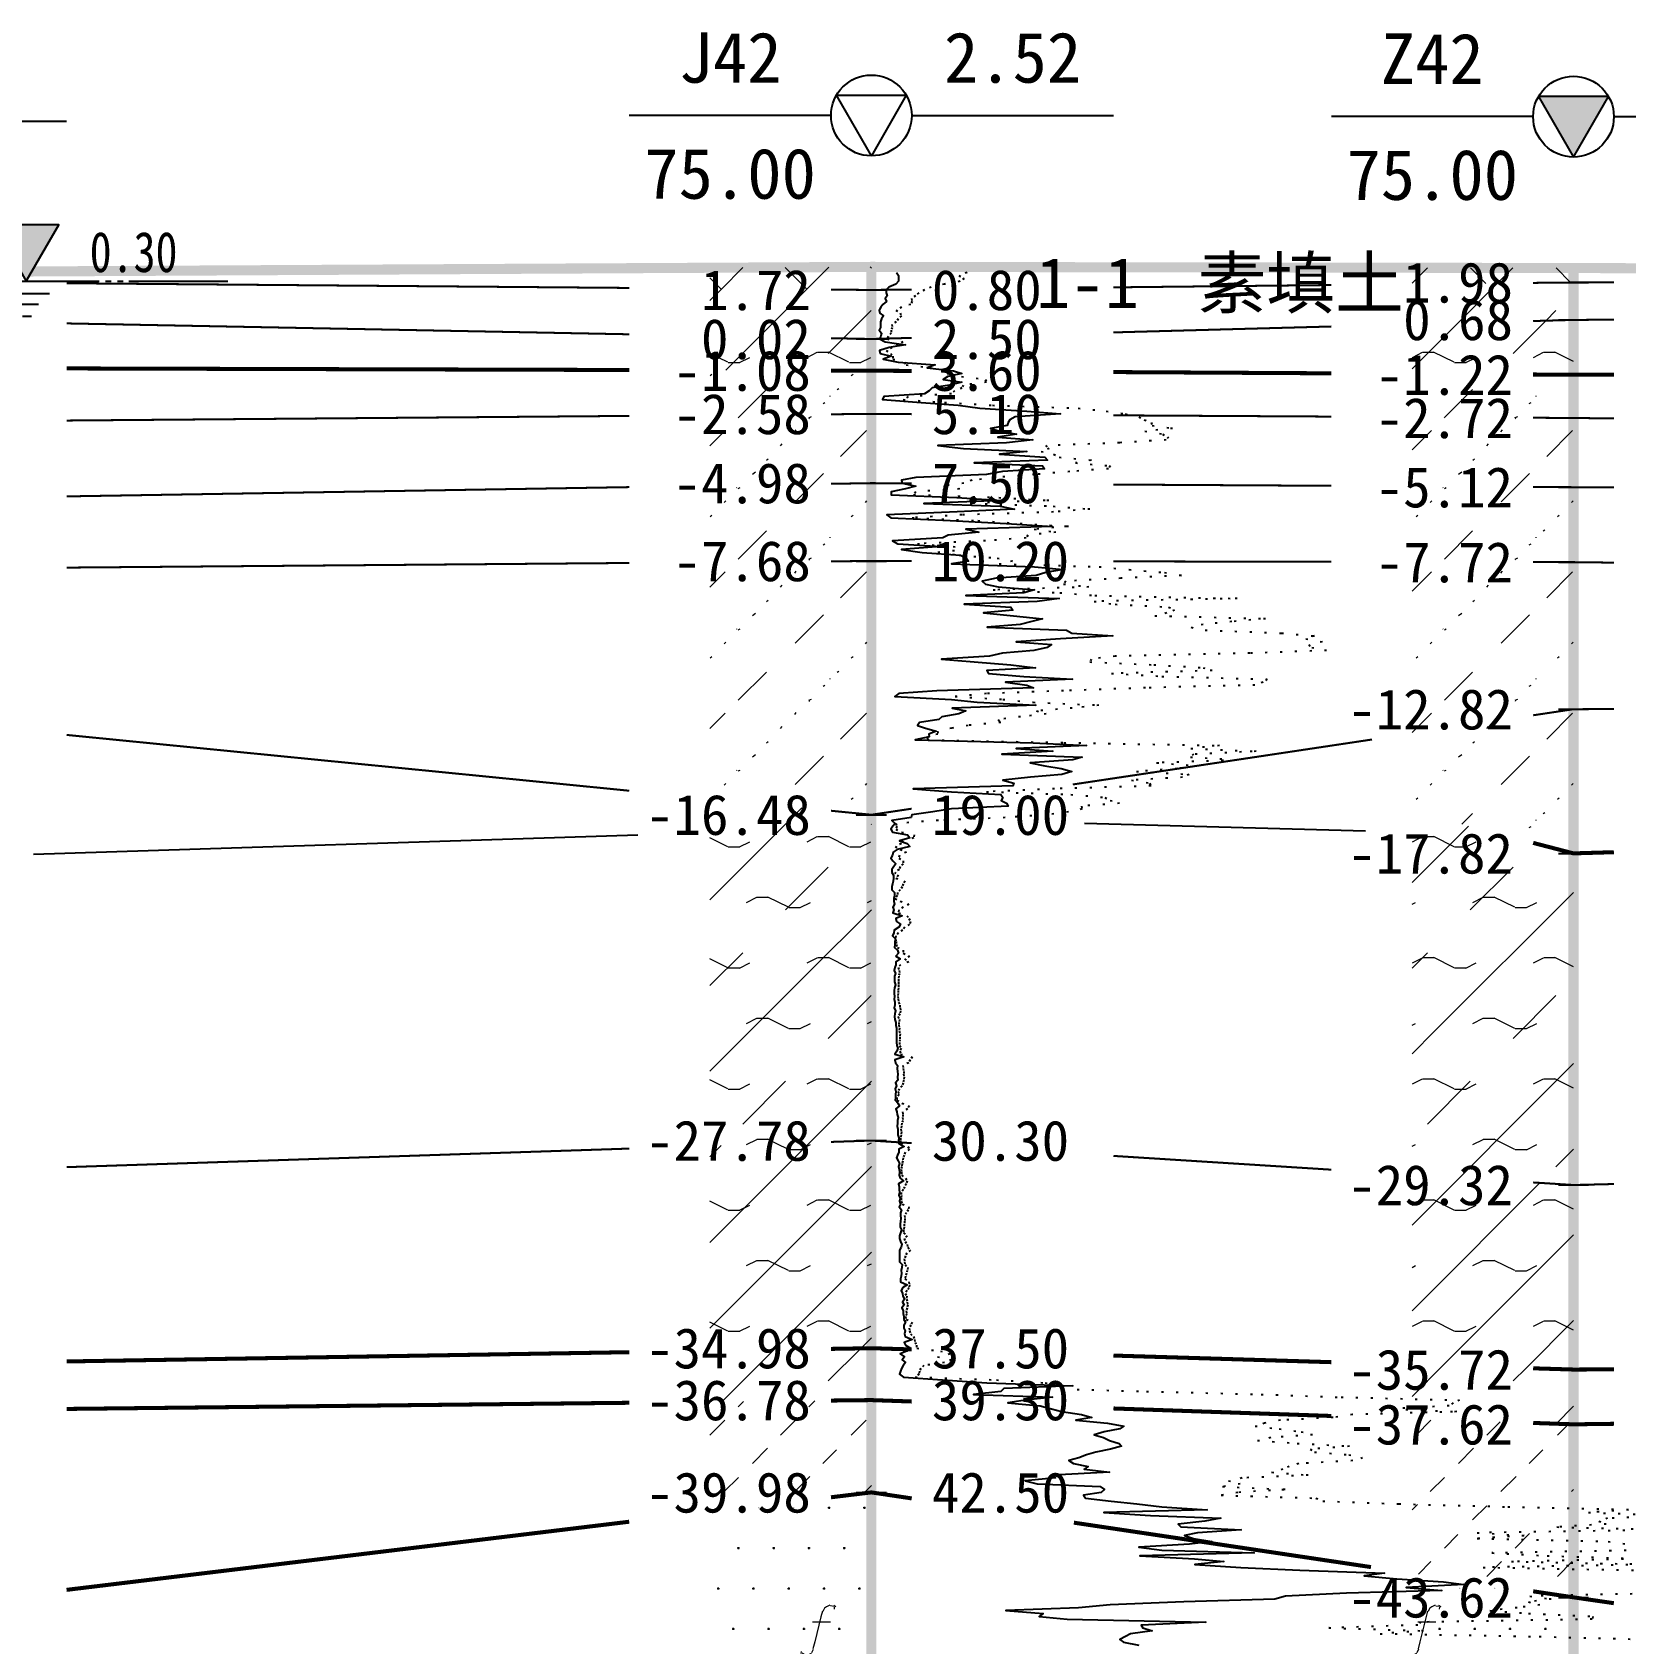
# Model space of a CAD drawing. Extents: x -37 to 3540, y -1485 to 297.
# Drawn here: x 2224.2 to 2303.1, y -147.7 to -67.9 of the extents above; entities that cross this region are included whole.
import ezdxf
from ezdxf.enums import TextEntityAlignment as Align

# ---------------------------------------------------------------- set-up
doc = ezdxf.new("R2010")
doc.units = 0
doc.linetypes.add('DOT', pattern=[6.35, 0, -6.35])
doc.layers.get('0').update_dxf_attribs({"linetype": 'CONTINUOUS'})
for name, color, linetype in [('CURVE', 200, 'CONTINUOUS'), ('HOLE', 41, 'CONTINUOUS'), ('STRATUM', 241, 'CONTINUOUS')]:
    doc.layers.add(name, color=color, linetype=linetype)
doc.layers.add('HATCH', color=7, linetype='CONTINUOUS', lineweight=13)
doc.styles.add('ST', font='')
doc.styles.get('ST').set_extended_font_data('SimSun')
pattern_1 = [(45, (2063.1513, -297), (-2.12132, 2.12132), [10, 0]), (135, (2063.1513, -297), (-2.12132, -2.12132), [10, 0])]
pattern_2 = [(45, (2063.151, -297), (-4.24264, 4.24264), [10, 0]), (45, (2064.212, -300.182), (-2.12132, 6.36396), [3, -3])]
pattern_3 = [(45, (2063.151, -297), (-4.24264, 4.24264), [10, 0]), (45, (2064.212, -300.182), (-2.12132, 6.36396), [3, -3]), (26.565, (2064.2254, -297.2536), (5.999823, 5.999812), [0.567, -12.849]), (0, (2063.6584, -297.2536), (0, 6), [0.567, -5.433]), (26.565, (2061.57, -297), (5.999823, 5.999812), [0.567, -12.849]), (0, (2062.077, -296.7464), (0, 6), [0.567, -5.433]), (153.435, (2063.6584, -297.2536), (-5.999818, -5e-06), [1.134, -12.2826]), (26.565, (2067.2254, -294.2536), (5.999823, 5.999812), [0.567, -12.849]), (0, (2066.6584, -294.2536), (0, 6), [0.567, -5.433]), (26.565, (2064.57, -294), (5.999823, 5.999812), [0.567, -12.849]), (0, (2065.077, -293.7464), (0, 6), [0.567, -5.433]), (153.435, (2066.6584, -294.2536), (-5.999818, -5e-06), [1.134, -12.2826])]
pattern_4 = [(45, (2063.1513, -297), (-7e-07, 6.99998), [1.97196, -7.92754]), (45, (2065.964, -294.171), (-7e-07, 6.99998), [1.99367, -7.90583]), (45, (2068.2187, -291.918), (-7e-07, 6.99998), [1.81361, -8.08588]), (26.565, (2063.1513, -293.5), (7, 7), [0.0965, -15.55598]), (36.8699, (2063.8513, -292.8), (7, 7), [0.19775, -34.80225]), (315, (2066.6513, -290.024), (6.99998, 1e-06), [0.03305, -9.86644]), (26.565, (2066.6513, -297), (7, 7), [0.14475, -15.50773]), (26.565, (2067.3513, -296.3), (7, 7), [0.10528, -15.5472]), (90, (2067.701, -295.95), (-7, -5e-07), [0.02877, -6.97123]), (26.565, (2068.0513, -295.6), (7, 7), [0.091, -31.21394]), (36.8699, (2068.7513, -294.9), (7, 7), [0.11069, -34.88931]), (45, (2069.4513, -294.2), (-2e-07, 6.99998), [0.10911, -9.79038]), (315, (2070.0654, -293.452), (6.99998, 1e-06), [0.03305, -9.86644]), (36.8699, (2064.5513, -292.1), (7, 7), [0.10224, -34.89776]), (53.1301, (2065.2513, -291.4), (14, 21), [0.13438, -34.86562]), (53.1301, (2065.9513, -290.7), (14, 21), [0.12625, -34.87375])]
pattern_5 = [(45, (2063.1513, -297), (-2.12132, 2.12132), [10, 0]), (26.565, (2064.2254, -297.2536), (5.999823, 5.999812), [0.567, -12.849]), (0, (2063.6584, -297.2536), (0, 6), [0.567, -5.433]), (26.565, (2061.57, -297), (5.999823, 5.999812), [0.567, -12.849]), (0, (2062.077, -296.7464), (0, 6), [0.567, -5.433]), (153.435, (2063.6584, -297.2536), (-5.999818, -5e-06), [1.134, -12.2826]), (26.565, (2067.2254, -294.2536), (5.999823, 5.999812), [0.567, -12.849]), (0, (2066.6584, -294.2536), (0, 6), [0.567, -5.433]), (26.565, (2064.57, -294), (5.999823, 5.999812), [0.567, -12.849]), (0, (2065.077, -293.7464), (0, 6), [0.567, -5.433]), (153.435, (2066.6584, -294.2536), (-5.999818, -5e-06), [1.134, -12.2826])]
pattern_6 = [(45, (2063.1513, -297), (-6e-07, 6.99998), [0.9473, -8.9522]), (45, (2064.5513, -295.6), (-6e-07, 6.99998), [0.9869, -8.9126]), (45, (2065.9513, -294.2), (-6e-07, 6.99998), [1.06018, -8.83931]), (45, (2067.3513, -292.8), (-6e-07, 6.99998), [0.94918, -8.95032]), (45, (2068.7513, -291.4), (-6e-07, 6.99998), [1.0365, -8.863]), (45, (2066.6513, -297), (-6e-07, 6.99998), [1.01335, -8.88615]), (45, (2068.0513, -295.6), (-6e-07, 6.99998), [1.07896, -12.12037]), (45, (2069.4513, -294.2), (-6e-07, 6.99998), [0.99882, -8.90067]), (45, (2063.8513, -292.8), (-4e-07, 6.99998), [1.05533, -8.84416]), (45, (2065.2513, -291.4), (-4e-07, 6.99998), [1.0365, -8.863])]
pattern_7 = [(82.875, (2062.3167, -298.206), (0.000369, 10.0001764), [0.0893, -80.5337]), (143.13, (2062.4177, -298.2818), (-29.999964, 20.000054), [0.12627, -49.87373]), (172.875, (2062.5949, -298.304), (-70.0002457, 9.9996603), [0.17857, -80.44443]), (206.565, (2062.7733, -298.2147), (-9.999705, -9.99969), [0.19954, -22.16046]), (243.435, (2062.8626, -298.0363), (9e-06, -9.999696), [0.19954, -22.16146]), (255.964, (2062.9519, -297.679), (-0.0002, -9.999501), [0.36813, -40.86287]), (255.964, (2063.262, -296.439), (-0.0002, -9.999501), [1.27838, -39.95262]), (255.964, (2063.3304, -296.165), (-0.0002, -9.999501), [0.28235, -40.94865]), (216.87, (2063.5206, -295.9108), (-9.999982, -10.000018), [0.12627, -49.87373]), (243.435, (2063.4196, -295.9865), (9e-06, -9.999696), [0.19954, -22.16146]), (206.565, (2063.699, -295.8215), (-9.999705, -9.99969), [0.19954, -22.16046]), (172.875, (2063.8763, -295.8437), (-70.0002457, 9.9996603), [0.17857, -80.44443]), (143.13, (2063.9773, -295.9194), (-29.999964, 20.000054), [0.12627, -49.87373]), (82.875, (2063.9662, -296.008), (0.000369, 10.0001764), [0.0893, -80.5337]), (0, (2062.822, -296.66), (0, 10), [0.89286, -9.10714]), (0, (2063.1763, -297), (1, 2), [0, -1.75]), (0, (2063.1513, -296.975), (1, 2), [0, -1.75]), (0, (2063.1513, -297), (1, 2), [0, -1.75]), (0, (2063.1263, -297), (1, 2), [0, -1.75]), (0, (2063.1513, -297.025), (1, 2), [0, -1.75])]

# ---------------------------------------------------------------- blocks, each defined once
blk = doc.blocks.new('H_cpt_hole')
for p, q in [((-1.732, 1), (1.732, 1)), ((0, -2), (-1.732, 1)), ((1.732, 1), (0, -2))]:
    blk.add_line(p, q)
blk.add_circle((0, 0), 2)
blk = doc.blocks.new('H_spt_hole')
blk.add_hatch(color=256).paths.add_polyline_path([(1.732, 1), (-1.732, 1), (0, -2)])
blk.add_lwpolyline([(0, -2), (1.732, 1), (-1.732, 1)], close=True)
blk.add_circle((0, 0), 2)
blk = doc.blocks.new('Gwl')
blk.add_lwpolyline([(0, 0, 0, 3.22, 0), (0, 2.789, 3.22, 3.22, 0)], format="xyseb")
blk.add_lwpolyline([(0, 0), (1.61, 2.789), (-1.61, 2.789)], close=True)
for points in [[(-2.63, 0), (3.607, 0)], [(3.926, 0), (4.212, 0)], [(4.531, 0), (4.804, 0)], [(5.089, 0), (9.985, 0)], [(-1.085, -0.609), (1.156, -0.609)], [(-0.538, -1.142), (0.607, -1.142)], [(-0.189, -1.735), (0.259, -1.735)]]:
    blk.add_lwpolyline(points)
at = {"style": 'ST', "width": 0.8}
blk.add_attdef('*GWL', (3.144, 0.453), '', height=2, dxfattribs=at)

msp = doc.modelspace()

# ---------------------------------------------------------------- hatches: boundary and pattern name
at = {"layer": 'HATCH'}
h = msp.add_hatch(dxfattribs=at)
h.set_pattern_fill('STT', color=50, style=0)
h.set_pattern_definition(pattern_1)
h.paths.add_polyline_path([(2300.554, -79.576), (2292.554, -79.563), (2292.554, -80.376), (2300.554, -80.291)])
h.paths.add_polyline_path([(2291.345, -81.78), (2298.043, -81.78), (2298.043, -78.847), (2291.345, -78.847)], flags=9)
h = msp.add_hatch(dxfattribs=at)
h.set_pattern_fill('FZNT', color=32, style=0)
h.set_pattern_definition(pattern_2)
h.paths.add_polyline_path([(2300.554, -80.291), (2292.554, -80.376), (2292.554, -82.365), (2300.554, -82.148)])
h.paths.add_polyline_path([(2291.345, -83.637), (2298.043, -83.637), (2298.043, -80.704), (2291.345, -80.704)], flags=9)
h.paths.add_polyline_path([(2291.345, -81.78), (2298.043, -81.78), (2298.043, -78.847), (2291.345, -78.847)], flags=9)
h = msp.add_hatch(dxfattribs=at)
h.set_pattern_fill('FZNT', color=32, style=0)
h.set_pattern_definition(pattern_2)
h.paths.add_polyline_path([(2265.754, -80.662), (2257.754, -80.596), (2257.754, -82.936), (2265.754, -83.091)])
h.paths.add_polyline_path([(2256.544, -84.58), (2263.243, -84.58), (2263.243, -81.647), (2256.544, -81.647)], flags=9)
h.paths.add_polyline_path([(2256.547, -82.148), (2263.24, -82.148), (2263.24, -79.232), (2256.547, -79.232)], flags=9)
h = msp.add_hatch(dxfattribs=at)
h.set_pattern_fill('STT', color=50, style=0)
h.set_pattern_definition(pattern_1)
h.paths.add_polyline_path([(2265.754, -79.519), (2257.754, -79.563), (2257.754, -80.596), (2265.754, -80.662)])
h.paths.add_polyline_path([(2256.547, -82.148), (2263.24, -82.148), (2263.24, -79.232), (2256.547, -79.232)], flags=9)
h = msp.add_hatch(dxfattribs=at)
h.set_pattern_fill('YNFNT', color=251, style=0)
h.set_pattern_definition(pattern_3)
h.paths.add_polyline_path([(2300.554, -82.148), (2292.554, -82.365), (2292.554, -84.816), (2300.554, -84.862)])
h.paths.add_polyline_path([(2289.917, -86.348), (2298.04, -86.348), (2298.04, -83.432), (2289.917, -83.432)], flags=9)
h.paths.add_polyline_path([(2291.345, -83.637), (2298.043, -83.637), (2298.043, -80.704), (2291.345, -80.704)], flags=9)
h = msp.add_hatch(dxfattribs=at)
h.set_pattern_fill('YNFNT', color=251, style=0)
h.set_pattern_definition(pattern_3)
h.paths.add_polyline_path([(2265.754, -83.091), (2257.754, -82.936), (2257.754, -84.64), (2265.754, -84.662)])
h.paths.add_polyline_path([(2255.114, -86.151), (2263.243, -86.151), (2263.243, -83.218), (2255.114, -83.218)], flags=9)
h.paths.add_polyline_path([(2256.544, -84.58), (2263.243, -84.58), (2263.243, -81.647), (2256.544, -81.647)], flags=9)
h = msp.add_hatch(dxfattribs=at)
h.set_pattern_fill('SZFT', color=52, style=0)
h.set_pattern_definition(pattern_4)
h.paths.add_polyline_path([(2265.754, -84.662), (2257.754, -84.64), (2257.754, -86.871), (2265.754, -86.805)])
h.paths.add_polyline_path([(2255.114, -88.294), (2263.243, -88.294), (2263.243, -85.361), (2255.114, -85.361)], flags=9)
h.paths.add_polyline_path([(2255.114, -86.151), (2263.243, -86.151), (2263.243, -83.218), (2255.114, -83.218)], flags=9)
h = msp.add_hatch(dxfattribs=at)
h.set_pattern_fill('SZFT', color=52, style=0)
h.set_pattern_definition(pattern_4)
h.paths.add_polyline_path([(2300.554, -84.862), (2292.554, -84.816), (2292.554, -86.959), (2300.554, -87.005)])
h.paths.add_polyline_path([(2289.92, -88.488), (2298.037, -88.488), (2298.037, -85.589), (2289.92, -85.589)], flags=9)
h.paths.add_polyline_path([(2289.917, -86.348), (2298.04, -86.348), (2298.04, -83.432), (2289.917, -83.432)], flags=9)
h = msp.add_hatch(dxfattribs=at)
h.set_pattern_fill('SZFT', color=52, style=0)
h.set_pattern_definition(pattern_4)
h.paths.add_polyline_path([(2265.754, -86.805), (2257.754, -86.871), (2257.754, -90.365), (2265.754, -90.234)])
h.paths.add_polyline_path([(2255.114, -91.722), (2263.243, -91.722), (2263.243, -88.789), (2255.114, -88.789)], flags=9)
h.paths.add_polyline_path([(2255.114, -88.294), (2263.243, -88.294), (2263.243, -85.361), (2255.114, -85.361)], flags=9)
h = msp.add_hatch(dxfattribs=at)
h.set_pattern_fill('SZFT', color=52, style=0)
h.set_pattern_definition(pattern_4)
h.paths.add_polyline_path([(2300.554, -87.005), (2292.554, -86.959), (2292.554, -90.388), (2300.554, -90.434)])
h.paths.add_polyline_path([(2289.917, -91.92), (2298.04, -91.92), (2298.04, -89.003), (2289.917, -89.003)], flags=9)
h.paths.add_polyline_path([(2289.92, -88.488), (2298.037, -88.488), (2298.037, -85.589), (2289.92, -85.589)], flags=9)
h = msp.add_hatch(dxfattribs=at)
h.set_pattern_fill('SZFT', color=52, style=0)
h.set_pattern_definition(pattern_4)
h.paths.add_polyline_path([(2265.754, -90.234), (2257.754, -90.365), (2257.754, -94.156), (2265.754, -94.091)])
h.paths.add_polyline_path([(2255.114, -95.58), (2263.243, -95.58), (2263.243, -92.647), (2255.114, -92.647)], flags=9)
h.paths.add_polyline_path([(2255.114, -91.722), (2263.243, -91.722), (2263.243, -88.789), (2255.114, -88.789)], flags=9)
h = msp.add_hatch(dxfattribs=at)
h.set_pattern_fill('SZFT', color=52, style=0)
h.set_pattern_definition(pattern_4)
h.paths.add_polyline_path([(2300.554, -90.434), (2292.554, -90.388), (2292.554, -94.135), (2300.554, -94.148)])
h.paths.add_polyline_path([(2289.92, -95.631), (2298.037, -95.631), (2298.037, -92.732), (2289.92, -92.732)], flags=9)
h.paths.add_polyline_path([(2289.917, -91.92), (2298.04, -91.92), (2298.04, -89.003), (2289.917, -89.003)], flags=9)
h = msp.add_hatch(dxfattribs=at)
h.set_pattern_fill('SZFT', color=52, style=0)
h.set_pattern_definition(pattern_4)
h.paths.add_polyline_path([(2265.754, -94.091), (2257.754, -94.156), (2257.754, -105.869), (2265.754, -106.662)])
h.paths.add_polyline_path([(2253.684, -108.151), (2263.243, -108.151), (2263.243, -105.218), (2253.684, -105.218)], flags=9)
h.paths.add_polyline_path([(2255.114, -95.58), (2263.243, -95.58), (2263.243, -92.647), (2255.114, -92.647)], flags=9)
h = msp.add_hatch(dxfattribs=at)
h.set_pattern_fill('SZFT', color=52, style=0)
h.set_pattern_definition(pattern_4)
h.paths.add_polyline_path([(2300.554, -94.148), (2292.554, -94.135), (2292.554, -102.636), (2300.554, -101.434)])
h.paths.add_polyline_path([(2288.484, -102.922), (2298.043, -102.922), (2298.043, -99.989), (2288.484, -99.989)], flags=9)
h.paths.add_polyline_path([(2289.92, -95.631), (2298.037, -95.631), (2298.037, -92.732), (2289.92, -92.732)], flags=9)
h = msp.add_hatch(dxfattribs=at)
h.set_pattern_fill('SZFT', color=52, style=0)
h.set_pattern_definition(pattern_4)
h.paths.add_polyline_path([(2300.554, -101.434), (2292.554, -102.636), (2292.554, -106.494), (2300.554, -108.576)])
h.paths.add_polyline_path([(2288.484, -110.065), (2298.043, -110.065), (2298.043, -107.132), (2288.484, -107.132)], flags=9)
h.paths.add_polyline_path([(2288.484, -102.922), (2298.043, -102.922), (2298.043, -99.989), (2288.484, -99.989)], flags=9)
h = msp.add_hatch(dxfattribs=at)
h.set_pattern_fill('YNFNT', color=251, style=0)
h.set_pattern_definition(pattern_3)
h.paths.add_polyline_path([(2265.754, -106.662), (2257.754, -105.869), (2257.754, -123.069), (2265.754, -122.805)])
h.paths.add_polyline_path([(2253.684, -124.294), (2263.243, -124.294), (2263.243, -121.361), (2253.684, -121.361)], flags=9)
h.paths.add_polyline_path([(2253.684, -108.151), (2263.243, -108.151), (2263.243, -105.218), (2253.684, -105.218)], flags=9)
h = msp.add_hatch(dxfattribs=at)
h.set_pattern_fill('YNFNT', color=251, style=0)
h.set_pattern_definition(pattern_3)
h.paths.add_polyline_path([(2300.554, -108.576), (2292.554, -106.494), (2292.554, -124.499), (2300.554, -125.005)])
h.paths.add_polyline_path([(2288.484, -126.494), (2298.043, -126.494), (2298.043, -123.561), (2288.484, -123.561)], flags=9)
h.paths.add_polyline_path([(2288.484, -110.065), (2298.043, -110.065), (2298.043, -107.132), (2288.484, -107.132)], flags=9)
h = msp.add_hatch(dxfattribs=at)
h.set_pattern_fill('YNNT', color=251, style=0)
h.set_pattern_definition(pattern_5)
h.paths.add_polyline_path([(2265.754, -122.805), (2257.754, -123.069), (2257.754, -133.222), (2265.754, -133.091)])
h.paths.add_polyline_path([(2253.684, -134.58), (2263.243, -134.58), (2263.243, -131.647), (2253.684, -131.647)], flags=9)
h.paths.add_polyline_path([(2253.684, -124.294), (2263.243, -124.294), (2263.243, -121.361), (2253.684, -121.361)], flags=9)
h = msp.add_hatch(dxfattribs=at)
h.set_pattern_fill('YNNT', color=251, style=0)
h.set_pattern_definition(pattern_5)
h.paths.add_polyline_path([(2300.554, -125.005), (2292.554, -124.499), (2292.554, -133.905), (2300.554, -134.148)])
h.paths.add_polyline_path([(2288.484, -135.637), (2298.043, -135.637), (2298.043, -132.704), (2288.484, -132.704)], flags=9)
h.paths.add_polyline_path([(2288.484, -126.494), (2298.043, -126.494), (2298.043, -123.561), (2288.484, -123.561)], flags=9)
h = msp.add_hatch(dxfattribs=at)
h.set_pattern_fill('FZNT', color=32, style=0)
h.set_pattern_definition(pattern_2)
h.paths.add_polyline_path([(2265.754, -133.091), (2257.754, -133.222), (2257.754, -135.75), (2265.754, -135.662)])
h.paths.add_polyline_path([(2253.684, -137.151), (2263.243, -137.151), (2263.243, -134.218), (2253.684, -134.218)], flags=9)
h.paths.add_polyline_path([(2253.684, -134.58), (2263.243, -134.58), (2263.243, -131.647), (2253.684, -131.647)], flags=9)
h = msp.add_hatch(dxfattribs=at)
h.set_pattern_fill('FZNT', color=32, style=0)
h.set_pattern_definition(pattern_2)
h.paths.add_polyline_path([(2300.554, -134.148), (2292.554, -133.905), (2292.554, -136.586), (2300.554, -136.862)])
h.paths.add_polyline_path([(2288.484, -138.351), (2298.043, -138.351), (2298.043, -135.418), (2288.484, -135.418)], flags=9)
h.paths.add_polyline_path([(2288.484, -135.637), (2298.043, -135.637), (2298.043, -132.704), (2288.484, -132.704)], flags=9)
h = msp.add_hatch(dxfattribs=at)
h.set_pattern_fill('NZFT', color=52, style=0)
h.set_pattern_definition(pattern_6)
h.paths.add_polyline_path([(2265.754, -135.662), (2257.754, -135.75), (2257.754, -141.202), (2265.754, -140.234)])
h.paths.add_polyline_path([(2253.684, -141.722), (2263.243, -141.722), (2263.243, -138.789), (2253.684, -138.789)], flags=9)
h.paths.add_polyline_path([(2253.684, -137.151), (2263.243, -137.151), (2263.243, -134.218), (2253.684, -134.218)], flags=9)
h = msp.add_hatch(dxfattribs=at)
h.set_pattern_fill('NZFT', color=52, style=0)
h.set_pattern_definition(pattern_6)
h.paths.add_polyline_path([(2300.554, -136.862), (2292.554, -136.586), (2292.554, -144.238), (2300.554, -145.434)])
h.paths.add_polyline_path([(2288.484, -146.922), (2298.043, -146.922), (2298.043, -143.989), (2288.484, -143.989)], flags=9)
h.paths.add_polyline_path([(2288.484, -138.351), (2298.043, -138.351), (2298.043, -135.418), (2288.484, -135.418)], flags=9)
h = msp.add_hatch(dxfattribs=at)
h.set_pattern_fill('FS', color=142, style=0)
h.set_pattern_definition(pattern_7)
h.paths.add_polyline_path([(2265.754, -140.234), (2257.754, -141.202), (2257.754, -161.552), (2265.754, -161.662)])
h.paths.add_polyline_path([(2253.684, -163.151), (2263.243, -163.151), (2263.243, -160.218), (2253.684, -160.218)], flags=9)
h.paths.add_polyline_path([(2253.684, -141.722), (2263.243, -141.722), (2263.243, -138.789), (2253.684, -138.789)], flags=9)
h = msp.add_hatch(dxfattribs=at)
h.set_pattern_fill('FS', color=142, style=0)
h.set_pattern_definition(pattern_7)
h.paths.add_polyline_path([(2300.554, -145.434), (2292.554, -144.238), (2292.554, -160.716), (2300.554, -160.434)])
h.paths.add_polyline_path([(2288.487, -161.92), (2298.04, -161.92), (2298.04, -159.003), (2288.487, -159.003)], flags=9)
h.paths.add_polyline_path([(2288.484, -146.922), (2298.043, -146.922), (2298.043, -143.989), (2288.484, -143.989)], flags=9)

# ---------------------------------------------------------------- linework, layer by layer
at = {"layer": 'CURVE', "color": 30, "linetype": 'Continuous'}
msp.add_lwpolyline([(2267.004, -79.805), (2267.094, -79.948), (2267.104, -80.091), (2267.094, -80.234), (2266.964, -80.376), (2266.614, -80.519), (2266.494, -80.662), (2266.484, -80.805), (2266.544, -80.948), (2266.444, -81.091), (2266.504, -81.234), (2266.324, -81.376), (2266.224, -81.519), (2266.144, -81.662), (2266.174, -81.805), (2266.364, -81.948), (2266.254, -82.091), (2266.204, -82.234), (2266.204, -82.376), (2266.204, -82.519), (2266.144, -82.662), (2266.254, -82.805), (2266.224, -82.948), (2266.164, -83.091), (2266.434, -83.234), (2267.454, -83.376), (2266.634, -83.519), (2266.164, -83.662), (2266.184, -83.805), (2266.734, -83.948), (2266.334, -84.091), (2267.084, -84.234), (2268.924, -84.376), (2268.524, -84.519), (2269.824, -84.662), (2270.244, -84.805), (2269.544, -84.948), (2269.314, -85.091), (2270.244, -85.234), (2269.634, -85.376), (2268.774, -85.519), (2268.614, -85.662), (2268.394, -85.805), (2266.374, -85.948), (2266.304, -86.091), (2268.224, -86.234), (2270.064, -86.376), (2271.124, -86.519), (2273.464, -86.662), (2275.124, -86.805), (2272.874, -86.948), (2272.614, -87.091), (2272.534, -87.234), (2272.484, -87.376), (2271.654, -87.519), (2272.144, -87.662), (2272.954, -87.805), (2272.024, -87.948), (2273.754, -88.091), (2272.454, -88.234), (2269.044, -88.376), (2270.324, -88.519), (2273.464, -88.662), (2272.104, -88.805), (2274.344, -88.948), (2274.484, -89.091), (2270.844, -89.234), (2274.234, -89.376), (2274.334, -89.519), (2272.254, -89.662), (2271.464, -89.805), (2267.954, -89.948), (2267.254, -90.091), (2267.284, -90.234), (2267.964, -90.376), (2267.444, -90.519), (2266.734, -90.662), (2266.744, -90.805), (2269.994, -90.948), (2272.194, -91.091), (2268.354, -91.234), (2272.144, -91.376), (2272.854, -91.519), (2270.004, -91.662), (2266.524, -91.805), (2266.714, -91.948), (2269.654, -92.091), (2272.454, -92.234), (2274.734, -92.376), (2270.434, -92.519), (2271.084, -92.662), (2269.564, -92.805), (2269.294, -92.948), (2266.804, -93.091), (2267.064, -93.234), (2269.204, -93.376), (2267.254, -93.519), (2268.274, -93.662), (2270.164, -93.805), (2270.474, -93.948), (2270.564, -94.091), (2269.734, -94.234), (2273.834, -94.376), (2275.254, -94.519), (2274.394, -94.662), (2273.924, -94.805), (2271.934, -94.948), (2271.244, -95.091), (2271.414, -95.234), (2272.044, -95.376), (2273.834, -95.519), (2273.314, -95.662), (2270.434, -95.805), (2275.064, -95.948), (2273.974, -96.091), (2270.354, -96.234), (2272.674, -96.376), (2272.774, -96.519), (2271.314, -96.662), (2272.794, -96.805), (2274.234, -96.948), (2273.704, -97.091), (2273.134, -97.234), (2271.494, -97.376), (2275.434, -97.519), (2275.694, -97.662), (2277.724, -97.805), (2275.124, -97.948), (2272.924, -98.091), (2274.684, -98.234), (2274.474, -98.376), (2273.814, -98.519), (2272.254, -98.662), (2271.604, -98.805), (2269.234, -98.948), (2270.844, -99.091), (2272.664, -99.234), (2273.884, -99.376), (2271.474, -99.519), (2271.554, -99.662), (2273.304, -99.805), (2275.724, -99.948), (2272.404, -100.091), (2273.464, -100.234), (2273.784, -100.376), (2268.994, -100.519), (2267.114, -100.662), (2266.924, -100.805), (2269.734, -100.948), (2270.994, -101.091), (2273.904, -101.234), (2269.764, -101.376), (2270.444, -101.519), (2270.094, -101.662), (2269.254, -101.805), (2269.094, -101.948), (2268.134, -102.091), (2268.034, -102.234), (2268.434, -102.376), (2268.974, -102.519), (2268.604, -102.662), (2268.614, -102.805), (2267.924, -102.948), (2273.774, -103.091), (2276.424, -103.234), (2272.934, -103.376), (2274.744, -103.519), (2272.214, -103.662), (2276.194, -103.805), (2275.734, -103.948), (2273.624, -104.091), (2274.344, -104.234), (2275.154, -104.376), (2275.684, -104.519), (2275.194, -104.662), (2273.634, -104.805), (2272.274, -104.948), (2272.814, -105.091), (2272.764, -105.234), (2267.834, -105.376), (2269.724, -105.519), (2272.174, -105.662), (2272.264, -105.805), (2272.184, -105.948), (2272.454, -106.091), (2272.534, -106.234), (2269.734, -106.376), (2268.804, -106.519), (2267.764, -106.662), (2267.734, -106.805), (2266.764, -106.948), (2266.934, -107.091), (2266.814, -107.234), (2266.724, -107.376), (2266.804, -107.519), (2267.544, -107.662), (2267.664, -107.805), (2267.144, -107.948), (2267.524, -108.091), (2267.654, -108.234), (2267.034, -108.376), (2266.834, -108.519), (2266.804, -108.662), (2266.724, -108.805), (2266.814, -108.948), (2266.964, -109.091), (2266.864, -109.234), (2266.764, -109.376), (2266.774, -109.519), (2266.854, -109.662), (2266.854, -109.805), (2266.834, -109.948), (2266.804, -110.091), (2266.774, -110.234), (2266.774, -110.376), (2266.904, -110.519), (2266.904, -110.662), (2266.864, -110.805), (2266.864, -110.948), (2266.894, -111.091), (2266.814, -111.234), (2266.874, -111.376), (2266.824, -111.519), (2267.284, -111.662), (2266.964, -111.805), (2267.004, -111.948), (2267.194, -112.091), (2267.114, -112.234), (2266.884, -112.376), (2266.864, -112.519), (2266.804, -112.662), (2266.944, -112.805), (2266.914, -112.948), (2266.924, -113.091), (2266.904, -113.234), (2267.044, -113.376), (2267.094, -113.519), (2266.964, -113.662), (2267.184, -113.805), (2266.974, -113.948), (2266.964, -114.091), (2266.914, -114.234), (2266.884, -114.376), (2266.954, -114.519), (2266.904, -114.662), (2266.904, -114.805), (2266.904, -114.948), (2266.954, -115.091), (2266.904, -115.234), (2266.884, -115.376), (2266.884, -115.519), (2266.904, -115.662), (2266.884, -115.805), (2266.924, -115.948), (2266.914, -116.091), (2266.884, -116.234), (2266.954, -116.376), (2266.914, -116.519), (2266.904, -116.662), (2266.914, -116.805), (2266.964, -116.948), (2266.974, -117.091), (2267.004, -117.234), (2267.004, -117.376), (2266.994, -117.519), (2267.004, -117.662), (2267.004, -117.805), (2266.994, -117.948), (2267.014, -118.091), (2267.064, -118.234), (2267.014, -118.376), (2266.914, -118.519), (2267.364, -118.662), (2266.914, -118.805), (2266.944, -118.948), (2267.054, -119.091), (2267.034, -119.234), (2267.044, -119.376), (2267.064, -119.519), (2267.044, -119.662), (2267.064, -119.805), (2266.954, -119.948), (2266.994, -120.091), (2266.934, -120.234), (2266.974, -120.376), (2266.944, -120.519), (2266.954, -120.662), (2266.934, -120.805), (2267.064, -120.948), (2267.154, -121.091), (2266.974, -121.234), (2267.014, -121.376), (2267.034, -121.519), (2267.084, -121.662), (2267.044, -121.805), (2267.044, -121.948), (2267.034, -122.091), (2267.074, -122.234), (2267.064, -122.376), (2267.064, -122.519), (2267.124, -122.662), (2267.094, -122.805), (2267.124, -122.948), (2267.374, -123.091), (2267.114, -123.234), (2267.114, -123.376), (2267.054, -123.519), (2267.004, -123.662), (2267.084, -123.805), (2267.144, -123.948), (2267.094, -124.091), (2267.134, -124.234), (2267.144, -124.376), (2267.134, -124.519), (2267.174, -124.662), (2267.344, -124.805), (2267.104, -124.948), (2267.134, -125.091), (2267.134, -125.234), (2267.144, -125.376), (2267.114, -125.519), (2267.174, -125.662), (2267.144, -125.805), (2267.194, -125.948), (2267.134, -126.091), (2267.254, -126.234), (2267.194, -126.376), (2267.194, -126.519), (2267.214, -126.662), (2267.194, -126.805), (2267.184, -126.948), (2267.184, -127.091), (2267.254, -127.234), (2267.194, -127.376), (2267.154, -127.519), (2267.154, -127.662), (2267.204, -127.805), (2267.264, -127.948), (2267.234, -128.091), (2267.154, -128.234), (2267.144, -128.376), (2267.144, -128.519), (2267.154, -128.662), (2267.154, -128.805), (2267.284, -128.948), (2267.264, -129.091), (2267.234, -129.234), (2267.254, -129.376), (2267.234, -129.519), (2267.204, -129.662), (2267.194, -129.805), (2267.524, -129.948), (2267.314, -130.091), (2267.234, -130.234), (2267.294, -130.376), (2267.314, -130.519), (2267.404, -130.662), (2267.304, -130.805), (2267.384, -130.948), (2267.264, -131.091), (2267.324, -131.234), (2267.334, -131.376), (2267.364, -131.519), (2267.364, -131.662), (2267.454, -131.805), (2267.364, -131.948), (2267.364, -132.091), (2267.424, -132.234), (2267.404, -132.376), (2267.434, -132.519), (2267.784, -132.662), (2267.384, -132.805), (2267.454, -132.948), (2267.694, -133.091), (2267.514, -133.234), (2267.174, -133.376), (2267.394, -133.519), (2267.284, -133.662), (2267.454, -133.805), (2267.334, -133.948), (2267.254, -134.091), (2267.204, -134.234), (2267.154, -134.376), (2267.344, -134.519), (2269.284, -134.662), (2271.474, -134.805), (2275.744, -134.948), (2272.324, -135.091), (2272.174, -135.234), (2270.824, -135.376), (2274.734, -135.519), (2273.384, -135.662), (2272.514, -135.805), (2274.124, -135.948), (2274.684, -136.091), (2275.184, -136.234), (2276.164, -136.376), (2276.674, -136.519), (2275.894, -136.662), (2277.454, -136.805), (2278.264, -136.948), (2278.064, -137.091), (2277.294, -137.234), (2276.794, -137.376), (2277.264, -137.519), (2277.554, -137.662), (2278.044, -137.805), (2278.154, -137.948), (2277.604, -138.091), (2276.874, -138.234), (2276.424, -138.376), (2276.034, -138.519), (2275.534, -138.662), (2275.774, -138.805), (2276.504, -138.948), (2276.294, -139.091), (2277.564, -139.234), (2274.754, -139.376), (2274.884, -139.519), (2273.384, -139.662), (2273.974, -139.805), (2277.094, -139.948), (2277.304, -140.091), (2277.144, -140.234), (2276.274, -140.376), (2276.364, -140.519), (2277.634, -140.662), (2278.904, -140.805), (2280.154, -140.948), (2282.394, -141.091), (2277.284, -141.234), (2279.594, -141.376), (2283.074, -141.519), (2282.274, -141.662), (2280.954, -141.805), (2281.094, -141.948), (2284.084, -142.091), (2281.924, -142.234), (2281.274, -142.376), (2281.714, -142.519), (2282.634, -142.662), (2281.524, -142.805), (2279.014, -142.948), (2280.154, -143.091), (2284.724, -143.234), (2279.054, -143.376), (2281.764, -143.519), (2283.224, -143.662), (2281.784, -143.805), (2284.074, -143.948), (2286.984, -144.091), (2291.194, -144.234), (2290.184, -144.376), (2291.804, -144.519), (2294.114, -144.662), (2295.114, -144.805), (2292.254, -144.948), (2294.024, -145.091), (2289.304, -145.234), (2286.274, -145.376), (2285.744, -145.519), (2281.234, -145.662), (2277.594, -145.805), (2276.024, -145.948), (2272.424, -146.091), (2274.274, -146.234), (2274.064, -146.376), (2275.454, -146.519), (2282.334, -146.662), (2279.134, -146.805), (2279.214, -146.948), (2279.674, -147.091), (2278.594, -147.234), (2278.344, -147.376), (2278.074, -147.519), (2278.254, -147.662), (2279.004, -147.805)], dxfattribs=at)
at = {"layer": 'CURVE', "color": 100, "linetype": 'DOT', "ltscale": 0.1}
for points in [[(2270.504, -79.805), (2270.084, -79.948), (2270.354, -80.091), (2270.154, -80.234), (2269.384, -80.376), (2268.724, -80.519), (2268.394, -80.662), (2268.104, -80.805), (2267.944, -80.948), (2267.744, -81.091), (2267.774, -81.234), (2267.704, -81.376), (2267.254, -81.519), (2266.974, -81.662), (2267.184, -81.805), (2267.244, -81.948), (2267.084, -82.091), (2266.984, -82.234), (2266.774, -82.376), (2266.784, -82.519), (2266.734, -82.662), (2266.734, -82.805), (2266.594, -82.948), (2266.544, -83.091), (2267.314, -83.234), (2267.084, -83.376), (2266.774, -83.519), (2266.494, -83.662), (2266.704, -83.805), (2266.824, -83.948), (2266.824, -84.091), (2267.404, -84.234), (2267.474, -84.376), (2268.674, -84.519), (2269.244, -84.662), (2269.504, -84.805), (2270.224, -84.948), (2271.394, -85.091), (2271.464, -85.234), (2270.304, -85.376), (2270.244, -85.519), (2269.874, -85.662), (2269.734, -85.805), (2267.574, -85.948), (2267.334, -86.091), (2269.384, -86.234), (2271.764, -86.376), (2276.004, -86.519), (2277.394, -86.662), (2278.334, -86.805), (2279.004, -86.948), (2279.274, -87.091), (2279.614, -87.234), (2279.664, -87.376), (2280.684, -87.519), (2279.304, -87.662), (2280.184, -87.805), (2280.474, -87.948), (2280.364, -88.091), (2278.054, -88.234), (2274.384, -88.376), (2274.574, -88.519), (2274.164, -88.662), (2274.784, -88.805), (2275.064, -88.948), (2276.664, -89.091), (2275.864, -89.234), (2277.604, -89.376), (2277.504, -89.519), (2275.584, -89.662), (2273.834, -89.805), (2271.944, -89.948), (2270.754, -90.091), (2270.334, -90.234), (2269.334, -90.376), (2270.124, -90.519), (2267.964, -90.662), (2267.844, -90.805), (2272.074, -90.948), (2274.544, -91.091), (2270.654, -91.234), (2274.764, -91.376), (2276.584, -91.519), (2274.784, -91.662), (2270.244, -91.805), (2267.774, -91.948), (2271.024, -92.091), (2273.124, -92.234), (2275.524, -92.376), (2273.824, -92.519), (2274.904, -92.662), (2273.514, -92.805), (2273.424, -92.948), (2271.414, -93.091), (2268.034, -93.234), (2269.804, -93.376), (2270.614, -93.519), (2269.054, -93.662), (2270.104, -93.805), (2271.984, -93.948), (2272.754, -94.091), (2272.094, -94.234), (2277.044, -94.376), (2278.534, -94.519), (2280.284, -94.662), (2281.124, -94.805), (2278.124, -94.948), (2275.394, -95.091), (2275.284, -95.234), (2276.534, -95.376), (2271.784, -95.519), (2275.094, -95.662), (2276.824, -95.805), (2283.884, -95.948), (2276.804, -96.091), (2277.844, -96.234), (2280.484, -96.376), (2280.784, -96.519), (2280.394, -96.662), (2279.804, -96.805), (2285.294, -96.948), (2283.624, -97.091), (2282.204, -97.234), (2281.604, -97.376), (2282.304, -97.519), (2286.084, -97.662), (2287.714, -97.805), (2287.294, -97.948), (2288.104, -98.091), (2287.434, -98.234), (2287.584, -98.376), (2288.314, -98.519), (2284.514, -98.662), (2277.844, -98.805), (2276.654, -98.948), (2276.584, -99.091), (2279.754, -99.234), (2282.194, -99.376), (2282.644, -99.519), (2277.654, -99.662), (2280.154, -99.805), (2285.364, -99.948), (2285.174, -100.091), (2284.764, -100.234), (2279.344, -100.376), (2275.284, -100.519), (2271.454, -100.662), (2269.904, -100.805), (2272.274, -100.948), (2273.774, -101.091), (2277.024, -101.234), (2275.714, -101.376), (2273.934, -101.519), (2274.424, -101.662), (2273.144, -101.805), (2272.034, -101.948), (2272.164, -102.091), (2270.544, -102.234), (2269.744, -102.376), (2269.034, -102.519), (2269.054, -102.662), (2268.554, -102.805), (2268.524, -102.948), (2275.294, -103.091), (2283.004, -103.234), (2281.584, -103.376), (2284.834, -103.519), (2281.724, -103.662), (2281.564, -103.805), (2283.934, -103.948), (2279.894, -104.091), (2281.884, -104.234), (2280.904, -104.376), (2278.894, -104.519), (2281.504, -104.662), (2281.174, -104.805), (2278.644, -104.948), (2279.544, -105.091), (2279.614, -105.234), (2274.824, -105.376), (2271.464, -105.519), (2275.644, -105.662), (2277.324, -105.805), (2277.594, -105.948), (2278.054, -106.091), (2276.164, -106.234), (2276.194, -106.376), (2275.524, -106.519), (2274.444, -106.662), (2272.384, -106.805), (2269.074, -106.948), (2266.974, -107.091), (2267.014, -107.234), (2266.964, -107.376), (2267.244, -107.519), (2267.874, -107.662), (2267.854, -107.805), (2267.314, -107.948), (2267.244, -108.091), (2266.934, -108.234), (2267.184, -108.376), (2267.494, -108.519), (2267.144, -108.662), (2267.114, -108.805), (2267.334, -108.948), (2267.324, -109.091), (2267.184, -109.234), (2267.144, -109.376), (2266.894, -109.519), (2267.094, -109.662), (2266.964, -109.805), (2267.424, -109.948), (2267.324, -110.091), (2267.284, -110.234), (2267.184, -110.376), (2267.044, -110.519), (2267.044, -110.662), (2266.924, -110.805), (2267.184, -110.948), (2267.614, -111.091), (2267.324, -111.234), (2267.114, -111.376), (2267.104, -111.519), (2267.514, -111.662), (2267.614, -111.805), (2267.694, -111.948), (2267.644, -112.091), (2267.414, -112.234), (2267.304, -112.376), (2267.104, -112.519), (2266.964, -112.662), (2266.954, -112.805), (2266.984, -112.948), (2266.984, -113.091), (2267.044, -113.234), (2267.324, -113.376), (2267.334, -113.519), (2267.644, -113.662), (2267.404, -113.805), (2267.614, -113.948), (2267.204, -114.091), (2267.084, -114.234), (2267.134, -114.376), (2267.144, -114.519), (2267.114, -114.662), (2267.104, -114.805), (2267.094, -114.948), (2267.094, -115.091), (2267.104, -115.234), (2267.084, -115.376), (2267.084, -115.519), (2267.064, -115.662), (2267.084, -115.805), (2267.104, -115.948), (2267.164, -116.091), (2267.174, -116.234), (2267.204, -116.376), (2267.164, -116.519), (2267.074, -116.662), (2267.144, -116.805), (2267.124, -116.948), (2267.124, -117.091), (2267.144, -117.234), (2267.134, -117.376), (2267.184, -117.519), (2267.164, -117.662), (2267.164, -117.805), (2267.144, -117.948), (2267.144, -118.091), (2267.234, -118.234), (2267.164, -118.376), (2267.204, -118.519), (2267.784, -118.662), (2267.674, -118.805), (2267.604, -118.948), (2267.314, -119.091), (2267.334, -119.234), (2267.364, -119.376), (2267.354, -119.519), (2267.374, -119.662), (2267.364, -119.805), (2267.324, -119.948), (2267.274, -120.091), (2267.134, -120.234), (2267.074, -120.376), (2267.134, -120.519), (2267.024, -120.662), (2267.024, -120.805), (2267.264, -120.948), (2267.644, -121.091), (2267.544, -121.234), (2267.294, -121.376), (2267.314, -121.519), (2267.304, -121.662), (2267.314, -121.805), (2267.264, -121.948), (2267.244, -122.091), (2267.214, -122.234), (2267.244, -122.376), (2267.234, -122.519), (2267.204, -122.662), (2267.204, -122.805), (2267.204, -122.948), (2267.554, -123.091), (2267.644, -123.234), (2267.424, -123.376), (2267.384, -123.519), (2267.334, -123.662), (2267.314, -123.805), (2267.274, -123.948), (2267.264, -124.091), (2267.224, -124.234), (2267.254, -124.376), (2267.244, -124.519), (2267.444, -124.662), (2267.524, -124.805), (2267.494, -124.948), (2267.394, -125.091), (2267.344, -125.234), (2267.224, -125.376), (2267.244, -125.519), (2267.224, -125.662), (2267.224, -125.805), (2267.284, -125.948), (2267.614, -126.091), (2267.574, -126.234), (2267.504, -126.376), (2267.404, -126.519), (2267.414, -126.662), (2267.404, -126.805), (2267.384, -126.948), (2267.384, -127.091), (2267.344, -127.234), (2267.344, -127.376), (2267.524, -127.519), (2267.384, -127.662), (2267.434, -127.805), (2267.524, -127.948), (2267.554, -128.091), (2267.694, -128.234), (2267.514, -128.376), (2267.444, -128.519), (2267.384, -128.662), (2267.404, -128.805), (2267.424, -128.948), (2267.554, -129.091), (2267.534, -129.234), (2267.494, -129.376), (2267.454, -129.519), (2267.414, -129.662), (2267.604, -129.805), (2267.644, -129.948), (2267.614, -130.091), (2267.524, -130.234), (2267.434, -130.376), (2267.514, -130.519), (2267.494, -130.662), (2267.534, -130.805), (2267.554, -130.948), (2267.524, -131.091), (2267.474, -131.234), (2267.514, -131.376), (2267.444, -131.519), (2267.484, -131.662), (2267.774, -131.805), (2267.704, -131.948), (2267.634, -132.091), (2267.644, -132.234), (2267.694, -132.376), (2267.844, -132.519), (2267.894, -132.662), (2267.924, -132.805), (2267.984, -132.948), (2268.004, -133.091), (2269.174, -133.234), (2269.664, -133.376), (2269.034, -133.519), (2269.724, -133.662), (2269.374, -133.805), (2268.354, -133.948), (2268.204, -134.091), (2268.134, -134.234), (2268.124, -134.376), (2267.924, -134.519), (2271.954, -134.662), (2274.364, -134.805), (2274.954, -134.948), (2274.484, -135.091), (2279.394, -135.234), (2285.074, -135.376), (2289.034, -135.519), (2294.904, -135.662), (2294.594, -135.805), (2294.394, -135.948), (2291.514, -136.091), (2294.764, -136.234), (2289.604, -136.376), (2288.644, -136.519), (2286.034, -136.662), (2285.244, -136.805), (2284.774, -136.948), (2285.964, -137.091), (2287.054, -137.234), (2287.624, -137.376), (2285.554, -137.519), (2284.894, -137.662), (2286.864, -137.805), (2289.454, -137.948), (2287.504, -138.091), (2287.724, -138.234), (2289.424, -138.376), (2290.104, -138.519), (2289.614, -138.662), (2286.944, -138.805), (2286.464, -138.948), (2286.154, -139.091), (2285.594, -139.234), (2287.404, -139.376), (2284.134, -139.519), (2283.454, -139.662), (2284.034, -139.805), (2283.154, -139.948), (2286.264, -140.091), (2283.924, -140.234), (2283.084, -140.376), (2287.784, -140.519), (2288.124, -140.662), (2291.894, -140.805), (2297.294, -140.948), (2303.284, -141.091), (2301.304, -141.234), (2305.504, -141.376), (2302.244, -141.519), (2301.814, -141.662), (2302.174, -141.805), (2299.734, -141.948), (2305.304, -142.091), (2295.784, -142.234), (2298.114, -142.376), (2295.774, -142.519), (2302.274, -142.662), (2303.254, -142.805)], [(2304.634, -143.091), (2296.514, -143.234), (2299.244, -143.376), (2303.764, -143.519), (2297.474, -143.662), (2304.724, -143.805), (2296.074, -143.948), (2303.704, -144.091)], [(2304.934, -145.234), (2298.384, -145.376), (2299.444, -145.519), (2298.324, -145.662), (2298.884, -145.805), (2297.754, -145.948), (2296.414, -146.091), (2298.324, -146.234), (2301.504, -146.376), (2301.484, -146.519), (2292.984, -146.662), (2292.844, -146.805), (2288.434, -146.948), (2293.124, -147.091), (2290.974, -147.234), (2298.854, -147.376), (2304.114, -147.519)]]:
    msp.add_lwpolyline(points, dxfattribs=at)
at = {"layer": 'HOLE', "linetype": 'Continuous'}
for points in [[(2215.868, -72.302), (2225.868, -72.302)], [(2263.754, -72.019), (2253.754, -72.019)], [(2267.754, -72.019), (2277.754, -72.019)], [(2298.554, -72.076), (2288.554, -72.076)], [(2302.554, -72.076), (2312.554, -72.076)], [(2299.804, -80.291), (2301.304, -80.291)], [(2265.004, -80.662), (2266.504, -80.662)], [(2299.804, -82.148), (2301.304, -82.148)], [(2265.004, -83.091), (2266.504, -83.091)], [(2265.004, -84.662), (2266.504, -84.662)], [(2299.804, -84.862), (2301.304, -84.862)], [(2265.004, -86.805), (2266.504, -86.805)], [(2299.804, -87.005), (2301.304, -87.005)], [(2265.004, -90.234), (2266.504, -90.234)], [(2299.804, -90.434), (2301.304, -90.434)], [(2265.004, -94.091), (2266.504, -94.091)], [(2299.804, -94.148), (2301.304, -94.148)], [(2299.804, -101.434), (2301.304, -101.434)], [(2265.004, -106.662), (2266.504, -106.662)], [(2299.804, -108.576), (2301.304, -108.576)], [(2265.004, -122.805), (2266.504, -122.805)], [(2299.804, -125.005), (2301.304, -125.005)], [(2265.004, -133.091), (2266.504, -133.091)], [(2299.804, -134.148), (2301.304, -134.148)], [(2265.004, -135.662), (2266.504, -135.662)], [(2299.804, -136.862), (2301.304, -136.862)], [(2265.004, -140.234), (2266.504, -140.234)], [(2299.804, -145.434), (2301.304, -145.434)]]:
    msp.add_lwpolyline(points, dxfattribs=at)
at = {"layer": 'HOLE', "linetype": 'Continuous', "const_width": 0.5}
for points in [[(2265.754, -79.519), (2265.754, -185.363)], [(2300.554, -79.576), (2300.554, -185.42)]]:
    msp.add_lwpolyline(points, dxfattribs=at)
at = {"layer": 'STRATUM', "linetype": 'Continuous'}
for points, const_width in [([(2211.868, -79.786), (2213.868, -79.802), (2225.868, -79.737)], 0.5), ([(2225.868, -79.737), (2263.754, -79.53)], 0.5), ([(2263.754, -79.53), (2265.754, -79.519), (2277.754, -79.539)], 0.5), ([(2277.754, -79.539), (2298.554, -79.573)], 0.5), ([(2298.554, -79.573), (2300.554, -79.576), (2312.722, -79.62)], 0.5), ([(2225.868, -80.33), (2239.811, -80.446), (2253.754, -80.562)], 0.1), ([(2263.754, -80.646), (2265.754, -80.662), (2267.754, -80.641)], 0.1), ([(2277.754, -80.534), (2283.154, -80.476), (2288.554, -80.419)], 0.1), ([(2298.554, -80.312), (2300.554, -80.291), (2302.554, -80.287)], 0.1), ([(2298.554, -82.202), (2300.554, -82.148), (2302.554, -82.133)], 0.1), ([(2225.868, -82.32), (2239.811, -82.589), (2253.754, -82.859)], 0.1), ([(2263.754, -83.052), (2265.754, -83.091), (2267.754, -83.037)], 0.1), ([(2277.754, -82.766), (2283.154, -82.619), (2288.554, -82.473)], 0.1), ([(2225.868, -84.55), (2239.811, -84.589), (2253.754, -84.628)], 0.2), ([(2263.754, -84.657), (2265.754, -84.662), (2267.754, -84.674)], 0.2), ([(2277.754, -84.731), (2283.154, -84.762), (2288.554, -84.793)], 0.2), ([(2298.554, -84.851), (2300.554, -84.862), (2302.554, -84.858)], 0.2), ([(2225.868, -87.132), (2239.811, -87.018), (2253.754, -86.903)], 0.1), ([(2263.754, -86.821), (2265.754, -86.805), (2267.754, -86.816)], 0.1), ([(2277.754, -86.874), (2283.154, -86.905), (2288.554, -86.936)], 0.1), ([(2298.554, -86.994), (2300.554, -87.005), (2302.554, -87.029)], 0.1), ([(2263.754, -90.267), (2265.754, -90.234), (2267.754, -90.245)], 0.1), ([(2225.868, -90.89), (2239.811, -90.661), (2253.754, -90.431)], 0.1), ([(2277.754, -90.303), (2283.154, -90.334), (2288.554, -90.365)], 0.1), ([(2298.554, -90.422), (2300.554, -90.434), (2302.554, -90.446)], 0.1), ([(2225.868, -94.418), (2239.811, -94.304), (2253.754, -94.189)], 0.1), ([(2263.754, -94.107), (2265.754, -94.091), (2267.754, -94.094)], 0.1), ([(2277.754, -94.11), (2283.154, -94.119), (2288.554, -94.128)], 0.1), ([(2298.554, -94.145), (2300.554, -94.148), (2302.554, -94.172)], 0.1), ([(2298.554, -101.734), (2300.554, -101.434), (2302.554, -101.424)], 0.1), ([(2225.868, -102.707), (2239.811, -104.089), (2253.754, -105.472)], 0.1), ([(2275.737, -105.162), (2283.154, -104.048), (2290.57, -102.934)], 0.1), ([(2263.754, -106.464), (2265.754, -106.662), (2267.754, -106.362)], 0.1), ([(2298.554, -108.056), (2300.554, -108.576), (2302.554, -108.517)], 0.2), ([(2263.754, -122.871), (2265.754, -122.805), (2267.754, -122.931)], 0.1), ([(2225.868, -124.121), (2239.811, -123.661), (2253.754, -123.201)], 0.1), ([(2277.754, -123.564), (2283.154, -123.905), (2288.554, -124.246)], 0.1), ([(2298.554, -124.879), (2300.554, -125.005), (2302.554, -124.957)], 0.1), ([(2225.868, -133.747), (2239.811, -133.518), (2253.754, -133.288)], 0.2), ([(2263.754, -133.124), (2265.754, -133.091), (2267.754, -133.151)], 0.2), ([(2277.754, -133.455), (2283.154, -133.619), (2288.554, -133.783)], 0.2), ([(2298.554, -134.087), (2300.554, -134.148), (2302.554, -134.138)], 0.2), ([(2225.868, -136.099), (2239.811, -135.946), (2253.754, -135.794)], 0.2), ([(2263.754, -135.684), (2265.754, -135.662), (2267.754, -135.731)], 0.2), ([(2277.754, -136.076), (2283.154, -136.262), (2288.554, -136.448)], 0.2), ([(2298.554, -136.793), (2300.554, -136.862), (2302.554, -136.836)], 0.2), ([(2263.754, -140.476), (2265.754, -140.234), (2267.754, -140.532)], 0.2), ([(2225.868, -145.063), (2239.811, -143.375), (2253.754, -141.687)], 0.2), ([(2275.792, -141.734), (2283.154, -142.834), (2290.516, -143.934)], 0.2), ([(2298.554, -145.135), (2300.554, -145.434), (2302.554, -145.723)], 0.2)]:
    msp.add_lwpolyline(points, dxfattribs=dict(at, const_width=const_width))
at = {"layer": 'STRATUM'}
for points in [[(2224.223, -108.622), (2254.173, -107.662)], [(2290.245, -107.469), (2276.324, -107.097)]]:
    msp.add_lwpolyline(points, dxfattribs=at)

# ---------------------------------------------------------------- block references
at = {"layer": 'CURVE'}
msp.add_blockref('Gwl', (2223.868, -80.231), dxfattribs=at).add_auto_attribs({'*GWL': '0.30'})
at = {"layer": 'HOLE'}
for name, p in [('H_cpt_hole', (2265.754, -72.019)), ('H_spt_hole', (2300.554, -72.076))]:
    msp.add_blockref(name, p, dxfattribs=at)

# ---------------------------------------------------------------- texts
at = {"layer": 'HOLE', "style": 'ST'}
for s, p in [('J42', (2258.754, -69.144)), ('2.52', (2272.754, -69.144)), ('Z42', (2293.554, -69.201)), ('75.00', (2258.754, -74.894)), ('75.00', (2293.554, -74.951))]:
    msp.add_text(s, height=2.5, dxfattribs=at).set_placement(p, align=Align.MIDDLE_CENTER)
for s, p in [('1.72', (2262.754, -80.662)), ('1.98', (2297.554, -80.291)), ('0.68', (2297.554, -82.148)), ('0.02', (2262.754, -83.091)), ('-1.08', (2262.754, -84.662)), ('-1.22', (2297.554, -84.862)), ('-2.58', (2262.754, -86.805)), ('-2.72', (2297.554, -87.005)), ('-4.98', (2262.754, -90.234)), ('-5.12', (2297.554, -90.434)), ('-7.68', (2262.754, -94.091)), ('-7.72', (2297.554, -94.148)), ('-12.82', (2297.554, -101.434)), ('-16.48', (2262.754, -106.662)), ('-17.82', (2297.554, -108.576)), ('-27.78', (2262.754, -122.805)), ('-29.32', (2297.554, -125.005)), ('-34.98', (2262.754, -133.091)), ('-35.72', (2297.554, -134.148)), ('-36.78', (2262.754, -135.662)), ('-37.62', (2297.554, -136.862)), ('-39.98', (2262.754, -140.234)), ('-43.62', (2297.554, -145.434))]:
    msp.add_text(s, height=2, dxfattribs=at).set_placement(p, align=Align.MIDDLE_RIGHT)
for s, p in [('0.80', (2268.754, -80.662)), ('2.50', (2268.754, -83.091)), ('3.60', (2268.754, -84.662)), ('5.10', (2268.754, -86.805)), ('7.50', (2268.754, -90.234)), ('10.20', (2268.754, -94.091)), ('19.00', (2268.754, -106.662)), ('30.30', (2268.754, -122.805)), ('37.50', (2268.754, -133.091)), ('39.30', (2268.754, -135.662)), ('42.50', (2268.754, -140.234))]:
    msp.add_text(s, height=2, dxfattribs=at).set_placement(p, align=Align.MIDDLE_LEFT)
at = {"layer": 'STRATUM', "style": 'ST'}
for s, p in [('素填土', (2281.92, -80.312)), ('1-1', (2273.92, -80.312))]:
    msp.add_text(s, height=2.5, dxfattribs=at).set_placement(p, align=Align.MIDDLE_LEFT)

doc.saveas('drawing.dxf')
